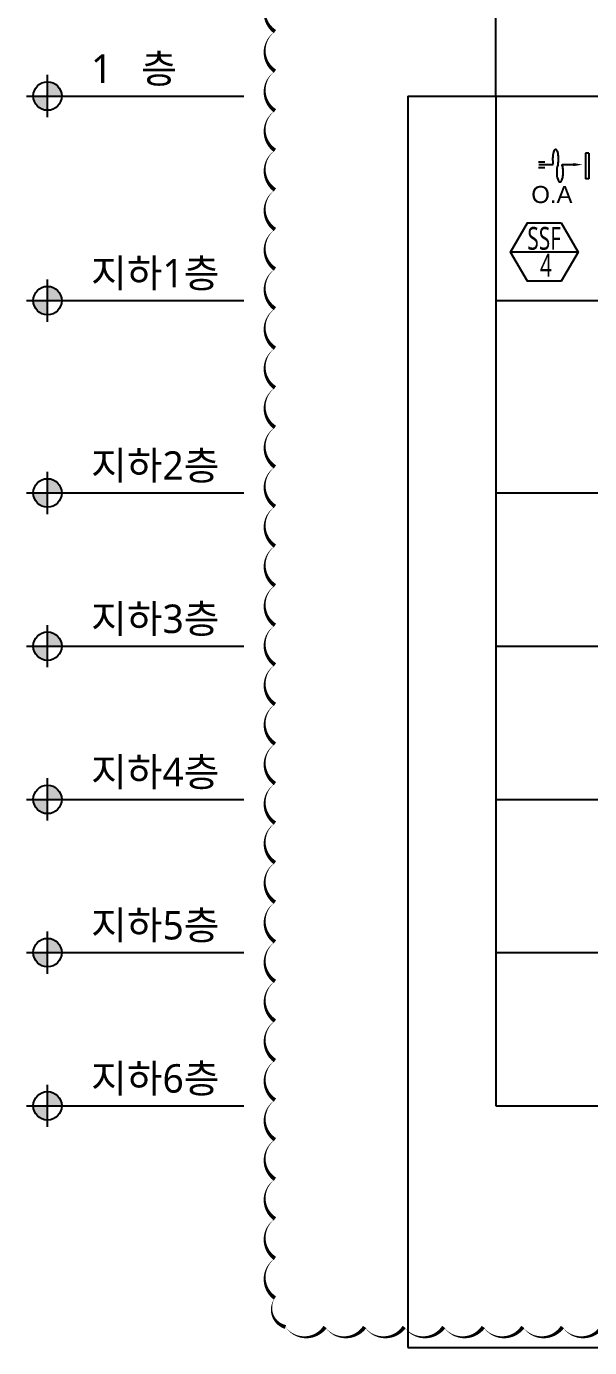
# Model space of a CAD drawing. Header units: millimetres. Extents: x 8533 to 164433, y 5768 to 115327.
# Drawn here: x 8533 to 21347, y 9464 to 39510 of the extents above; entities that cross this region are included whole.
import ezdxf
from ezdxf.enums import TextEntityAlignment as Align

# ---------------------------------------------------------------- set-up
doc = ezdxf.new("R2010")
doc.units = ezdxf.units.MM
doc.header["$LTSCALE"] = 250
for name, color, linetype in [('@공사용도서 3차이후 수정', 211, 'Continuous'), ('ARC', 8, 'Continuous'), ('LEV', 3, 'Continuous'), ('OUT', 4, 'Continuous'), ('st', 4, 'Continuous'), ('text', 3, 'Continuous')]:
    doc.layers.add(name, color=color, linetype=linetype)
doc.styles.get("Standard").update_dxf_attribs({"font": ''})
doc.styles.add('STYLE1', font='arial.ttf')
doc.styles.get('Standard').set_extended_font_data('Malgun Gothic')

msp = doc.modelspace()

# ---------------------------------------------------------------- hatches: boundary and pattern name
at = {"layer": 'LEV'}
h = msp.add_hatch(color=7, dxfattribs=at)
h.paths.add_polyline_path([(9013, 37926), (9337, 37926, 0.414214), (9013, 38250)])
h.paths.add_polyline_path([(9013, 37602), (9013, 37926), (8689, 37926, 0.414214)])
h = msp.add_hatch(color=256, dxfattribs=at)
h.paths.add_polyline_path([(9013, 33274), (9337, 33274, 0.414214), (9013, 33598)])
h.paths.add_polyline_path([(9013, 32950), (9013, 33274), (8689, 33274, 0.414214)])
h = msp.add_hatch(color=256, dxfattribs=at)
h.paths.add_polyline_path([(9013, 28900), (9337, 28900, 0.414214), (9013, 29224)])
h.paths.add_polyline_path([(9013, 28576), (9013, 28900), (8689, 28900, 0.414214)])
h = msp.add_hatch(color=256, dxfattribs=at)
h.paths.add_polyline_path([(9013, 25415), (9337, 25415, 0.414214), (9013, 25739)])
h.paths.add_polyline_path([(9013, 25091), (9013, 25415), (8689, 25415, 0.414214)])
h = msp.add_hatch(color=256, dxfattribs=at)
h.paths.add_polyline_path([(9013, 21930), (9337, 21930, 0.414214), (9013, 22254)])
h.paths.add_polyline_path([(9013, 21606), (9013, 21930), (8689, 21930, 0.414214)])
h = msp.add_hatch(color=256, dxfattribs=at)
h.paths.add_polyline_path([(9013, 18446), (9337, 18446, 0.414214), (9013, 18770)])
h.paths.add_polyline_path([(9013, 18122), (9013, 18446), (8689, 18446, 0.414214)])
h = msp.add_hatch(color=256, dxfattribs=at)
h.paths.add_polyline_path([(9013, 14961), (9337, 14961, 0.414214), (9013, 15285)])
h.paths.add_polyline_path([(9013, 14637), (9013, 14961), (8689, 14961, 0.414214)])

# ---------------------------------------------------------------- linework, layer by layer
at = {"layer": '@공사용도서 3차이후 수정'}
msp.add_lwpolyline([(14188, 40291, 0, 90, 0.520567), (14188, 39391, 0, 90, 0.520567), (14188, 38491, 0, 90, 0.520567), (14188, 37591, 0, 90, 0.520567), (14188, 36691, 0, 90, 0.520567), (14188, 35791, 0, 90, 0.520567), (14188, 34891, 0, 90, 0.520567), (14188, 33991, 0, 90, 0.520567), (14188, 33091, 0, 90, 0.520567), (14188, 32191, 0, 90, 0.520567), (14188, 31291, 0, 90, 0.520567), (14188, 30391, 0, 90, 0.520567), (14188, 29491, 0, 90, 0.520567), (14188, 28591, 0, 90, 0.520567), (14188, 27691, 0, 90, 0.520567), (14188, 26791, 0, 90, 0.520567), (14188, 25891, 0, 90, 0.520567), (14188, 24991, 0, 90, 0.520567), (14188, 24091, 0, 90, 0.520567), (14188, 23191, 0, 90, 0.520567), (14188, 22291, 0, 90, 0.520567), (14188, 21391, 0, 90, 0.520567), (14188, 20491, 0, 90, 0.520567), (14188, 19591, 0, 90, 0.520567), (14188, 18691, 0, 90, 0.520567), (14188, 17791, 0, 90, 0.520567), (14188, 16891, 0, 90, 0.520567), (14188, 15991, 0, 90, 0.520567), (14188, 15091, 0, 90, 0.520567), (14188, 14191, 0, 90, 0.520567), (14188, 13291, 0, 90, 0.520567), (14188, 12391, 0, 90, 0.520567), (14188, 11491, 0, 90, 0.520567), (14188, 10591, 0, 90, 0.520567), (14429, 9932, 0, 90, 0.520567), (15329, 9932, 0, 90, 0.520567), (16229, 9932, 0, 90, 0.520567), (17129, 9932, 0, 90, 0.520567), (18029, 9932, 0, 90, 0.520567), (18929, 9932, 0, 90, 0.520567), (19829, 9932, 0, 90, 0.520567), (20729, 9932, 0, 90, 0.520567), (21629, 9932, 0, 90, 0.520567)], format="xyseb", dxfattribs=at)
at = {"layer": 'ARC'}
for p, q in [((19211, 37921), (19211, 96785)), ((17208, 37921), (130283, 37921)), ((17208, 37921), (17208, 9464)), ((19211, 37921), (19211, 14961)), ((19211, 33274), (124754, 33274)), ((19211, 28900), (124754, 28900)), ((19211, 25415), (124754, 25415)), ((19211, 21930), (124754, 21930)), ((19211, 18446), (124754, 18446)), ((19211, 14961), (124754, 14961)), ((17208, 9464), (130283, 9464))]:
    msp.add_line(p, q, dxfattribs=at)
at = {"layer": 'LEV', "color": 7}
for p, q in [((9013, 37446), (9013, 38406)), ((8533, 37926), (13479, 37926)), ((9013, 32794), (9013, 33754)), ((8533, 33274), (13479, 33274)), ((9013, 28420), (9013, 29380)), ((8533, 28900), (13479, 28900)), ((9013, 24935), (9013, 25895)), ((8533, 25415), (13479, 25415)), ((9013, 21450), (9013, 22410)), ((8533, 21930), (13479, 21930)), ((9013, 17966), (9013, 18926)), ((8533, 18446), (13479, 18446)), ((9013, 14481), (9013, 15441)), ((8533, 14961), (13479, 14961))]:
    msp.add_line(p, q, dxfattribs=at)
msp.add_circle((9013, 37926), 324, dxfattribs=at)
at = {"layer": 'LEV'}
for centre in [(9013, 33274), (9013, 28900), (9013, 25415), (9013, 21930), (9013, 18446), (9013, 14961)]:
    msp.add_circle(centre, 324, dxfattribs=at)
at = {"layer": 'OUT', "color": 1, "linetype": 'Continuous'}
msp.add_line((21086, 34378, 0), (19550, 34378, 0), dxfattribs=at)
at = {"layer": 'OUT', "color": 1, "linetype": 'Continuous', "elevation": 0}
msp.add_lwpolyline([(20702, 35043), (21086, 34378), (20702, 33713), (19934, 33713), (19550, 34378), (19934, 35043)], close=True, dxfattribs=at)
at = {"layer": 'st', "color": 1}
for p, q in [((20187, 36433), (20327, 36433)), ((20189, 36367), (20518, 36367)), ((20627, 36367), (20629, 36367)), ((20720, 36367), (21025, 36367)), ((20187, 36302), (20327, 36302))]:
    msp.add_line(p, q, dxfattribs=at)
at = {"layer": 'st', "color": 4}
for p, q in [((21328, 36628), (21255, 36628)), ((21255, 36628), (21255, 36044)), ((21328, 36628), (21328, 36044)), ((21328, 36044), (21255, 36044))]:
    msp.add_line(p, q, dxfattribs=at)
at = {"layer": 'st', "color": 1, "elevation": 0}
for points in [[(20629, 36367, 0.02484), (20636, 36405, 0.032193), (20642, 36494, 0.032193), (20636, 36583, 0.043567), (20622, 36647, 0.086075), (20594, 36701, 0.23532), (20574, 36711, 0.23532), (20553, 36701, 0.086075), (20526, 36647, 0.043567), (20512, 36583, 0.032193), (20506, 36494, 0.032193), (20512, 36405, 0.02484), (20518, 36367)], [(20627, 36367, 0.025799), (20621, 36351, 0.046785), (20605, 36285, 0.034822), (20599, 36195, 0.034822), (20605, 36105, 0.046785), (20621, 36039, 0.089905), (20651, 35985, 0.225171), (20674, 35974, 0.225171), (20697, 35985, 0.089905), (20726, 36039, 0.046785), (20742, 36105, 0.034822), (20748, 36195, 0.034822), (20742, 36285, 0.046785), (20726, 36351, 0.025799), (20720, 36367)]]:
    msp.add_lwpolyline(points, format="xyb", dxfattribs=at)
at = {"layer": 'st', "color": 1}
msp.add_solid([(20976, 36332), (20976, 36403), (21191, 36367)], dxfattribs=at)

# ---------------------------------------------------------------- texts
at = {"layer": 'LEV'}
for s, p in [('1   층', (10004, 38225)), ('지하1층', (10004, 33573)), ('지하2층', (10004, 29199)), ('지하3층', (10004, 25714)), ('지하4층', (10004, 22229)), ('지하5층', (10004, 18745)), ('지하6층', (10004, 15260))]:
    msp.add_text(s, height=648, dxfattribs=at).set_placement(p)
at = {"layer": 'st', "color": 2, "style": 'STYLE1'}
msp.add_text('O.A', height=389.3, dxfattribs=at).set_placement((20021, 35492))
at = {"layer": 'text', "width": 0.7}
for s, height, p in [('SSF', 518.4, (20314, 34431, 0)), ('4', 518, (20354, 33819, 0))]:
    msp.add_text(s, height=height, dxfattribs=at).set_placement(p, align=Align.CENTER)

doc.saveas('drawing.dxf')
